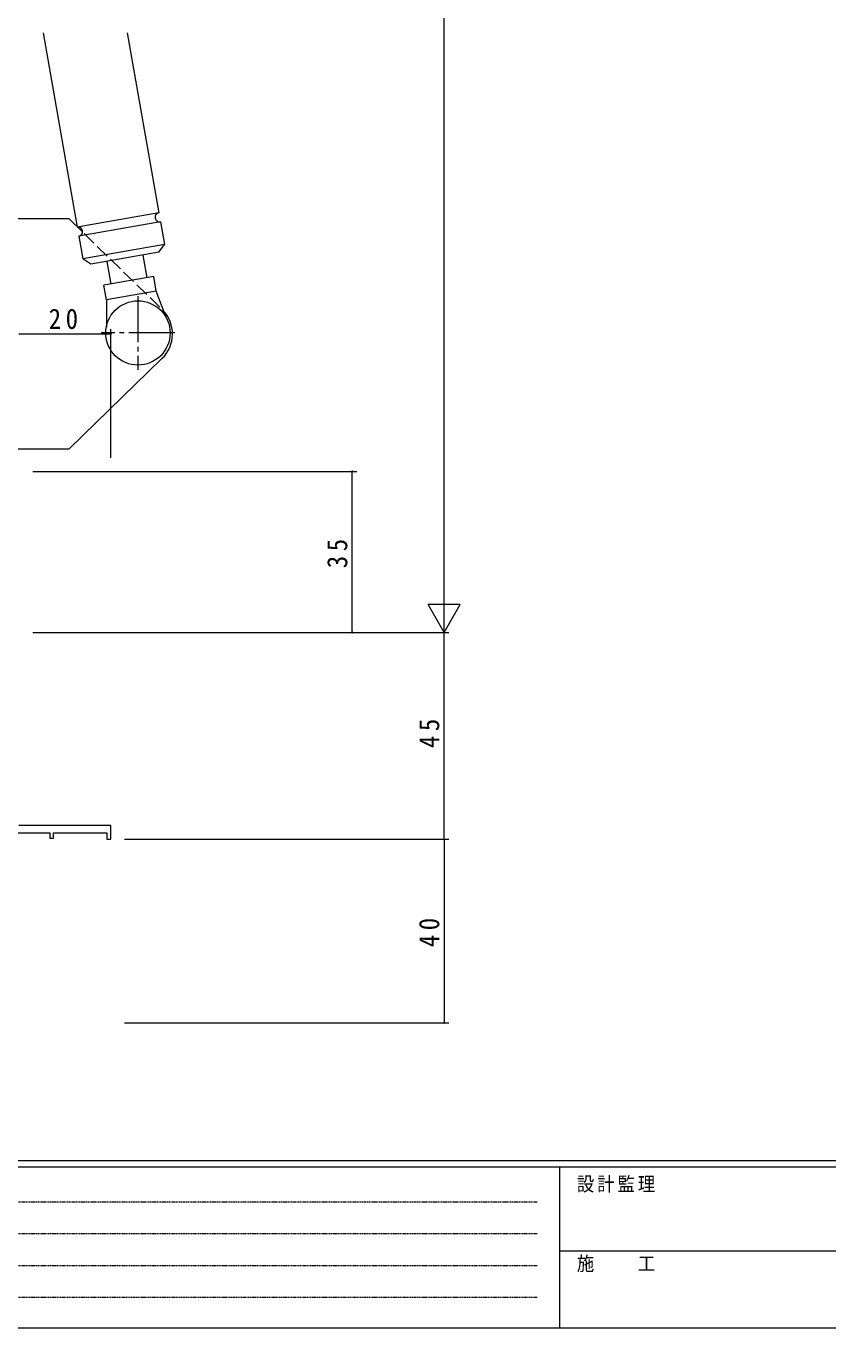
# Model space of a CAD drawing. Units: millimetres on the paper. Extents: x -397 to 397, y -282 to 282.
# Drawn here: x -252.4 to -77.9, y -282.1 to 1.3 of the extents above; entities that cross this region are included whole.
import ezdxf

# ---------------------------------------------------------------- set-up
doc = ezdxf.new("R2010")
doc.units = ezdxf.units.MM
for name, pattern in [('USER1', [0.375, 0.25, -0.125]), ('USER2', [13, 10, -1, 1, -1]), ('USER4', [4, 3, -1])]:
    doc.linetypes.add(name, pattern=pattern)
for name, color, linetype, lineweight in [('0-1_YKK_ZWAK', 7, 'Continuous', 18), ('0-3_YKK_11', 7, 'Continuous', 18), ('0-5_YKK_13', 4, 'Continuous', 18), ('0-6_YKK_D', 6, 'Continuous', 18)]:
    doc.layers.add(name, color=color, linetype=linetype, lineweight=lineweight)
doc.styles.add('ＭＳ ゴシック', font='')
doc.styles.get('ＭＳ ゴシック').set_extended_font_data('MS Gothic')

msp = doc.modelspace()

# ---------------------------------------------------------------- linework, layer by layer
at = {"layer": '0-1_YKK_ZWAK'}
for p, q in [((376.092, -245.7), (-393.908, -245.7)), ((338.292, -247.1), (-393.908, -247.1)), ((-136.308, -247.1), (-136.308, -282.1)), ((-136.308, -265.299), (-7.508, -265.299)), ((-393.908, -282.1), (338.292, -282.1))]:
    msp.add_line(p, q, dxfattribs=at)
at = {"layer": '0-1_YKK_ZWAK', "linetype": 'USER1'}
for p, q in [((-389.31, -254.612), (-141.117, -254.612)), ((-389.31, -261.541), (-141.117, -261.541)), ((-389.31, -268.47), (-141.117, -268.47)), ((-389.31, -275.398), (-141.117, -275.398))]:
    msp.add_line(p, q, dxfattribs=at)
at = {"layer": '0-3_YKK_11'}
for p, q in [((-233.908, -172.7), (-253.908, -172.7)), ((-233.908, -175.7), (-233.908, -172.7)), ((-272.278, -174.33), (-247.208, -174.33)), ((-247.208, -174.33), (-247.208, -175.5)), ((-247.208, -175.5), (-246.408, -175.5)), ((-246.408, -174.33), (-234.808, -174.33)), ((-246.408, -175.5), (-246.408, -174.33)), ((-234.808, -174.33), (-234.808, -175.7)), ((-234.808, -175.7), (-233.908, -175.7))]:
    msp.add_line(p, q, dxfattribs=at)
at = {"layer": '0-5_YKK_13'}
for p, q in [((-248.663, -0.2), (-241.213, -42.453)), ((-230.385, -0.2), (-223.486, -39.328)), ((-223.486, -39.328), (-241.213, -42.453)), ((-243.008, -40.7), (-268.008, -40.7)), ((-240.04, -43.584), (-243.008, -40.7)), ((-223.139, -41.297), (-240.865, -44.423)), ((-223.139, -41.297), (-222.271, -46.221)), ((-240.865, -44.423), (-239.997, -49.347)), ((-222.271, -46.221), (-239.997, -49.347)), ((-223.487, -47.959), (-222.271, -46.221)), ((-234.813, -49.956), (-233.944, -54.88)), ((-226.934, -48.567), (-226.066, -53.491)), ((-224.589, -53.23), (-235.422, -55.14)), ((-224.033, -56.382), (-224.589, -53.23)), ((-221.976, -61.959), (-224.033, -56.382)), ((-234.866, -58.292), (-234.891, -64.236)), ((-222.786, -71.083), (-243.008, -90.7)), ((-268.008, -90.7), (-243.008, -90.7))]:
    msp.add_line(p, q, dxfattribs=at)
at = {"layer": '0-5_YKK_13', "linetype": 'USER4'}
msp.add_line((-223.233, -59.916), (-240.04, -43.584), dxfattribs=at)
at = {"layer": '0-5_YKK_13', "linetype": 'USER2'}
for p, q in [((-228.008, -57.511), (-228.008, -73.511)), ((-220.008, -65.511), (-236.008, -65.511))]:
    msp.add_line(p, q, dxfattribs=at)
at = {"layer": '0-5_YKK_13'}
for points in [[(-223.487, -47.959), (-238.26, -50.564), (-239.997, -49.347)], [(-224.033, -56.382), (-234.866, -58.292), (-235.422, -55.14)]]:
    msp.add_lwpolyline(points, dxfattribs=at)
msp.add_circle((-228.008, -65.511), 7, dxfattribs=at)
for centre, radius, start, end in [((-223.313, -40.312), 1, 100, 280), ((-241.039, -43.438), 1, 280, 100), ((-228.008, -65.7), 7.5, 314.12942, 43.54284)]:
    msp.add_arc(centre, radius, start, end, dxfattribs=at)
at = {"layer": '0-6_YKK_D'}
for p, q in [((-161.408, -123.7), (-161.408, 162.3)), ((-233.908, -92.7), (-233.908, -64.7)), ((-253.908, -65.7), (-233.908, -65.7)), ((-250.908, -95.7), (-180.408, -95.7)), ((-181.408, -130.7), (-181.408, -95.7)), ((-161.408, -130.7), (-161.408, -118.576)), ((-157.908, -124.638), (-164.908, -124.638)), ((-161.408, -130.7), (-164.908, -124.638)), ((-161.408, -130.7), (-157.908, -124.638)), ((-250.908, -130.7), (-160.408, -130.7)), ((-250.908, -130.7), (-160.408, -130.7)), ((-250.908, -130.7), (-180.408, -130.7)), ((-161.408, -175.7), (-161.408, -130.7)), ((-230.908, -175.7), (-160.408, -175.7)), ((-230.908, -175.7), (-160.408, -175.7)), ((-161.408, -175.7), (-161.408, -215.7)), ((-230.908, -215.7), (-160.408, -215.7))]:
    msp.add_line(p, q, dxfattribs=at)
for centre, start, end in [((-233.908, -65.7), 0, 180), ((-233.908, -65.7), 180, 0), ((-181.408, -95.7), 90, 270), ((-181.408, -95.7), 270, 90), ((-181.408, -130.7), 90, 270), ((-181.408, -130.7), 270, 90), ((-161.408, -175.7), 90, 270), ((-161.408, -175.7), 90, 270), ((-161.408, -175.7), 270, 90), ((-161.408, -175.7), 270, 90), ((-161.408, -215.7), 90, 270), ((-161.408, -215.7), 270, 90)]:
    msp.add_arc(centre, 0.106, start, end, dxfattribs=at)

# ---------------------------------------------------------------- texts
at = {"layer": '0-1_YKK_ZWAK', "char_height": 3.079, "attachment_point": 7, "style": 'ＭＳ ゴシック'}
for s, insert in [('\\T1.17;\\W0.9;設計監理', (-132.539, -252.633)), ('\\T1.17;\\W0.9;施\u3000\u3000工', (-132.539, -269.954))]:
    msp.add_mtext(s, dxfattribs=dict(at, insert=insert))
at = {"layer": '0-6_YKK_D', "color": 7, "insert": (-247.428, -64.7), "char_height": 4.399, "attachment_point": 7, "style": 'ＭＳ ゴシック'}
msp.add_mtext('\\T1.37;\\W0.9;20', dxfattribs=at)
at = {"layer": '0-6_YKK_D', "color": 7, "char_height": 4.399, "attachment_point": 7, "rotation": 90, "style": 'ＭＳ ゴシック'}
for s, insert in [('\\T1.37;\\W0.9;35', (-182.408, -116.72)), ('\\T1.37;\\W0.9;45', (-162.408, -155.87)), ('\\T1.37;\\W0.9;40', (-162.408, -199.22))]:
    msp.add_mtext(s, dxfattribs=dict(at, insert=insert))

doc.saveas('drawing.dxf')
